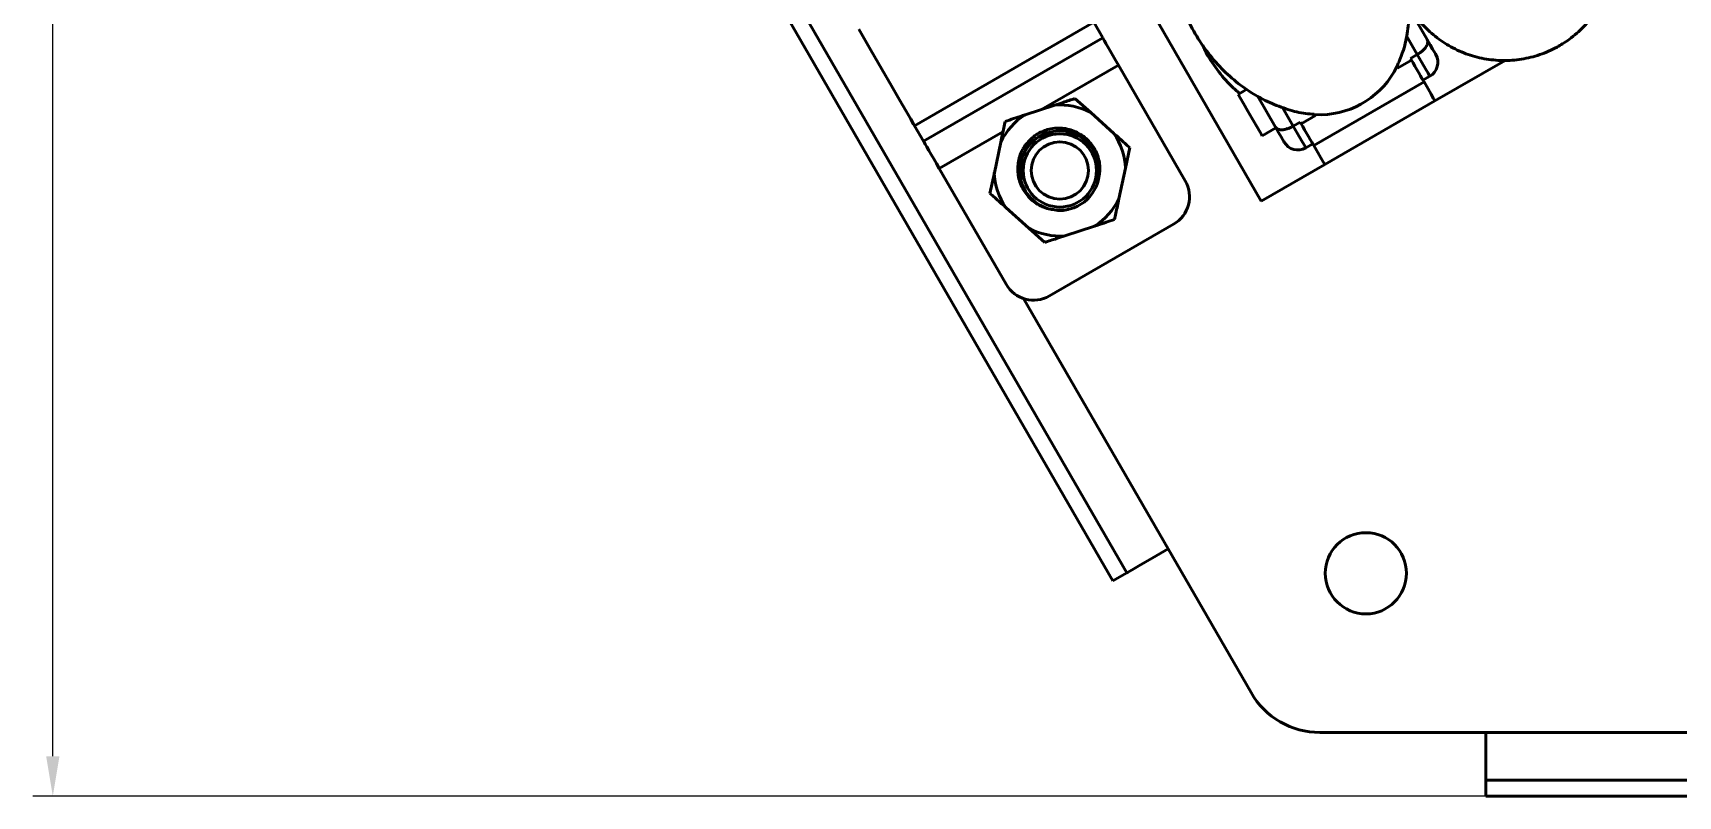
# Model space of a CAD drawing. Header units: millimetres. Extents: x 4430 to 5189, y 950 to 1287.
# Drawn here: x 4431.8 to 4535.2, y 1033.6 to 1081.6 of the extents above; entities that cross this region are included whole.
import ezdxf

# ---------------------------------------------------------------- set-up
doc = ezdxf.new("R2010")
doc.units = ezdxf.units.MM
doc.header["$LTSCALE"] = 0.5
doc.layers.add('BOL', color=7, linetype='Continuous', lineweight=50)
doc.layers.add('DIM', color=5, linetype='Continuous')

msp = doc.modelspace()

# ---------------------------------------------------------------- linework, layer by layer
at = {"layer": 'BOL'}
for p, q in [((4454.69, 1125.067), (4499.69, 1047.125)), ((4455.556, 1125.567), (4500.556, 1047.625)), ((4496.511, 1092.632), (4509.011, 1070.981)), ((4518.301, 1083.089), (4519.431, 1081.133)), ((4484.482, 1080.465), (4483.721, 1081.784)), ((4487.221, 1075.722), (4498.479, 1082.222)), ((4498.479, 1082.222), (4499.042, 1081.248)), ((4485.171, 1079.273), (4484.482, 1080.465)), ((4487.783, 1074.748), (4499.042, 1081.248)), ((4499.082, 1081.179), (4499.042, 1081.248)), ((4499.152, 1081.057), (4499.082, 1081.179)), ((4499.251, 1080.886), (4499.152, 1081.057)), ((4499.375, 1080.671), (4499.251, 1080.886)), ((4499.52, 1080.42), (4499.375, 1080.671)), ((4499.681, 1080.14), (4499.52, 1080.42)), ((4518.815, 1080.2), (4518.143, 1081.364)), ((4519.431, 1081.133), (4519.626, 1080.795)), ((4519.626, 1080.795), (4519.778, 1080.531)), ((4519.778, 1080.531), (4519.887, 1080.343)), ((4495.2, 1076.742), (4500.032, 1079.532)), ((4499.854, 1079.841), (4499.681, 1080.14)), ((4500.032, 1079.532), (4499.854, 1079.841)), ((4504.229, 1072.262), (4500.032, 1079.532)), ((4517.563, 1079.335), (4518.443, 1079.843)), ((4518.815, 1080.2), (4518.382, 1079.95)), ((4518.443, 1079.843), (4518.382, 1079.95)), ((4518.443, 1079.843), (4518.546, 1079.665)), ((4518.546, 1079.665), (4518.661, 1079.466)), ((4518.661, 1079.466), (4518.782, 1079.256)), ((4519.109, 1079.69), (4518.815, 1080.2)), ((4519.337, 1079.296), (4519.109, 1079.69)), ((4519.887, 1080.343), (4519.951, 1080.232)), ((4519.922, 1077.281), (4524.337, 1079.83)), ((4519.951, 1080.232), (4519.972, 1080.196)), ((4485.775, 1078.227), (4485.171, 1079.273)), ((4519.236, 1078.471), (4512.307, 1074.471)), ((4518.782, 1079.256), (4518.902, 1079.049)), ((4518.902, 1079.049), (4519.013, 1078.857)), ((4519.013, 1078.857), (4519.109, 1078.69)), ((4519.109, 1078.69), (4519.185, 1078.559)), ((4519.172, 1078.58), (4519.605, 1078.83)), ((4519.185, 1078.559), (4519.236, 1078.471)), ((4519.487, 1078.035), (4519.236, 1078.471)), ((4519.495, 1079.022), (4519.337, 1079.296)), ((4519.584, 1078.867), (4519.495, 1079.022)), ((4519.605, 1078.83), (4519.584, 1078.867)), ((4486.283, 1077.346), (4485.775, 1078.227)), ((4486.688, 1076.645), (4486.283, 1077.346)), ((4498.289, 1076.544), (4497.301, 1077.43)), ((4508.106, 1078.009), (4507.56, 1077.694)), ((4507.575, 1077.668), (4507.56, 1077.694)), ((4507.688, 1077.472), (4507.575, 1077.668)), ((4507.896, 1077.112), (4507.688, 1077.472)), ((4509.905, 1075.633), (4508.772, 1077.595)), ((4519.682, 1077.697), (4519.487, 1078.035)), ((4519.82, 1077.459), (4519.682, 1077.697)), ((4519.9, 1077.32), (4519.82, 1077.459)), ((4519.922, 1077.281), (4519.9, 1077.32)), ((4486.983, 1076.135), (4486.688, 1076.645)), ((4496.039, 1077.017), (4494.172, 1076.405)), ((4499.752, 1075.232), (4498.289, 1076.544)), ((4508.167, 1076.643), (4507.896, 1077.112)), ((4508.459, 1076.136), (4508.167, 1076.643)), ((4510.343, 1076.874), (4511.021, 1075.7)), ((4511.515, 1075.843), (4512.407, 1076.358)), ((4512.801, 1076.407), (4512.324, 1076.422)), ((4512.994, 1073.281), (4519.922, 1077.281)), ((4487.161, 1075.825), (4486.983, 1076.135)), ((4487.221, 1075.722), (4487.161, 1075.825)), ((4487.221, 1075.722), (4487.783, 1074.748)), ((4488.774, 1073.032), (4492.774, 1075.341)), ((4495.573, 1075.285), (4495.378, 1075.2)), ((4508.729, 1075.668), (4508.459, 1076.136)), ((4508.935, 1075.312), (4508.729, 1075.668)), ((4509.046, 1075.12), (4508.935, 1075.312)), ((4509.06, 1075.096), (4509.926, 1075.596)), ((4510.1, 1075.295), (4509.905, 1075.633)), ((4510.252, 1075.031), (4510.1, 1075.295)), ((4511.021, 1075.7), (4511.454, 1075.95)), ((4511.021, 1075.7), (4511.315, 1075.19)), ((4511.515, 1075.843), (4511.454, 1075.95)), ((4511.618, 1075.665), (4511.515, 1075.843)), ((4511.733, 1075.466), (4511.618, 1075.665)), ((4511.854, 1075.256), (4511.733, 1075.466)), ((4511.974, 1075.049), (4511.854, 1075.256)), ((4487.823, 1074.679), (4487.783, 1074.748)), ((4487.894, 1074.557), (4487.823, 1074.679)), ((4487.992, 1074.386), (4487.894, 1074.557)), ((4488.116, 1074.171), (4487.992, 1074.386)), ((4492.638, 1074.694), (4492.234, 1072.771)), ((4500.467, 1073.048), (4500.74, 1074.347)), ((4509.06, 1075.096), (4509.046, 1075.12)), ((4510.36, 1074.843), (4510.252, 1075.031)), ((4510.425, 1074.732), (4510.36, 1074.843)), ((4510.445, 1074.696), (4510.425, 1074.732)), ((4511.315, 1075.19), (4511.542, 1074.796)), ((4511.542, 1074.796), (4511.701, 1074.522)), ((4511.701, 1074.522), (4511.79, 1074.367)), ((4511.79, 1074.367), (4511.811, 1074.33)), ((4511.811, 1074.33), (4512.244, 1074.58)), ((4512.085, 1074.857), (4511.974, 1075.049)), ((4512.181, 1074.69), (4512.085, 1074.857)), ((4512.257, 1074.559), (4512.181, 1074.69)), ((4512.307, 1074.471), (4512.257, 1074.559)), ((4512.559, 1074.035), (4512.307, 1074.471)), ((4488.261, 1073.92), (4488.116, 1074.171)), ((4488.423, 1073.64), (4488.261, 1073.92)), ((4488.596, 1073.341), (4488.423, 1073.64)), ((4488.774, 1073.032), (4488.596, 1073.341)), ((4509.011, 1070.981), (4512.994, 1073.281)), ((4512.754, 1073.697), (4512.559, 1074.035)), ((4512.892, 1073.459), (4512.754, 1073.697)), ((4512.972, 1073.32), (4512.892, 1073.459)), ((4512.994, 1073.281), (4512.972, 1073.32)), ((4492.971, 1065.762), (4488.774, 1073.032)), ((4492.234, 1072.771), (4491.961, 1071.473)), ((4493.993, 1072.429), (4493.911, 1072.412)), ((4494.097, 1072.45), (4493.993, 1072.429)), ((4500.063, 1071.125), (4500.467, 1073.048)), ((4492.949, 1070.587), (4494.412, 1069.276)), ((4494.412, 1069.276), (4495.4, 1068.39)), ((4495.703, 1065.03), (4503.497, 1069.53)), ((4496.661, 1068.802), (4498.528, 1069.414)), ((4494.066, 1064.867), (4503.154, 1049.125)), ((4502.16, 1048.551), (4501.711, 1048.292)), ((4502.647, 1048.832), (4502.16, 1048.551)), ((4503.154, 1049.125), (4502.647, 1048.832)), ((4503.154, 1049.125), (4508.367, 1040.096)), ((4500.556, 1047.625), (4499.69, 1047.125)), ((4500.606, 1047.654), (4500.556, 1047.625)), ((4500.754, 1047.739), (4500.606, 1047.654)), ((4500.994, 1047.878), (4500.754, 1047.739)), ((4501.317, 1048.064), (4500.994, 1047.878)), ((4501.711, 1048.292), (4501.317, 1048.064)), ((4512.697, 1037.596), (4523.123, 1037.596)), ((4523.123, 1037.596), (4613.123, 1037.596)), ((4523.123, 1037.596), (4523.123, 1034.596)), ((4523.123, 1034.596), (4613.123, 1034.596)), ((4523.123, 1034.596), (4523.123, 1033.596)), ((4523.123, 1033.596), (4613.123, 1033.596))]:
    msp.add_line(p, q, dxfattribs=at)
for centre, radius in [((4496.35, 1072.91), 2.3), ((4496.35, 1072.91), 1.8), ((4515.584, 1047.596), 2.55)]:
    msp.add_circle(centre, radius, dxfattribs=at)
for centre, radius, start, end in [((4512.64, 1081.88), 5.475, 271.68913, 333.4608), ((4519.105, 1079.696), 1, 300, 30), ((4496.35, 1072.91), 4.119, 121.92139, 154.33189), ((4496.35, 1072.91), 4.119, 61.92139, 94.33189), ((4496.323, 1072.904), 2.491, 347.52277, 262.82044), ((4496.35, 1072.91), 4.119, 1.92139, 34.33189), ((4511.311, 1075.196), 1, 210, 300), ((4496.35, 1072.91), 4.119, 181.92139, 214.33189), ((4496.35, 1072.91), 2.5, 262.22268, 352.74971), ((4502.497, 1071.262), 2, 300, 30), ((4496.35, 1072.91), 4.119, 301.92139, 334.33189), ((4496.35, 1072.91), 4.119, 241.92139, 274.33189), ((4494.703, 1066.762), 2, 210, 300), ((4512.697, 1042.596), 5, 210, 270)]:
    msp.add_arc(centre, radius, start, end, dxfattribs=at)
for points, knots in [([(4517.523, 1079.425), (4517.654, 1079.724), (4517.944, 1080.387), (4518.207, 1081.522), (4518.341, 1082.793), (4518.298, 1084.122), (4518.069, 1085.518), (4517.632, 1086.931), (4516.984, 1088.306), (4516.168, 1089.555), (4515.219, 1090.658), (4514.16, 1091.573), (4513.395, 1092.134), (4512.976, 1092.339), (4512.955, 1092.35)], [0, 0, 0, 0, 0.0685736, 0.1520574, 0.2386368, 0.3275465, 0.4181441, 0.5192705, 0.6190957, 0.7169736, 0.8125472, 0.9054164, 0.9952109, 1, 1, 1, 1]), ([(4527.946, 1080.872), (4528.09, 1080.966), (4528.563, 1081.277), (4529.286, 1081.917), (4530.035, 1082.839), (4530.615, 1083.878), (4531.011, 1085.001), (4531.211, 1086.176), (4531.207, 1087.368), (4531.001, 1088.543), (4530.597, 1089.665), (4530.012, 1090.708), (4529.246, 1091.615), (4528.663, 1092.183), (4528.315, 1092.393), (4528.306, 1092.398)], [0, 0, 0, 0, 0.037868, 0.12461128, 0.21152169, 0.29854143, 0.38568405, 0.47295033, 0.56032471, 0.64777975, 0.73528106, 0.82278678, 0.91025609, 0.99763985, 1, 1, 1, 1]), ([(4503.445, 1086.82), (4503.44, 1086.625), (4503.421, 1085.983), (4503.587, 1084.827), (4503.957, 1083.399), (4504.555, 1081.993), (4505.325, 1080.704), (4506.242, 1079.56), (4507.269, 1078.581), (4508.373, 1077.779), (4509.516, 1077.157), (4510.661, 1076.729), (4511.606, 1076.489), (4512.161, 1076.451), (4512.343, 1076.439)], [0, 0, 0, 0, 0.03947044, 0.12972851, 0.23135699, 0.3318326, 0.43044098, 0.52686809, 0.62067897, 0.71152448, 0.79897061, 0.8824813, 0.96140013, 1, 1, 1, 1]), ([(4518.297, 1083.23), (4518.515, 1082.901), (4518.95, 1082.24), (4519.806, 1081.408), (4520.78, 1080.724), (4521.857, 1080.218), (4523.004, 1079.902), (4524.187, 1079.786), (4525.371, 1079.871), (4526.523, 1080.159), (4527.375, 1080.529), (4527.83, 1080.802), (4527.946, 1080.872)], [0, 0, 0, 0, 0.1069908, 0.2144767, 0.3218348, 0.4290403, 0.5360863, 0.6429835, 0.7497603, 0.8564586, 0.9631308, 1, 1, 1, 1]), ([(4505.337, 1080.753), (4505.38, 1080.652), (4505.611, 1080.118), (4506.212, 1079.254), (4506.944, 1078.343), (4507.471, 1077.899), (4507.646, 1077.752)], [0, 0, 0, 0, 0.0859171, 0.4570235, 0.8200989, 1, 1, 1, 1]), ([(4518.815, 1080.2), (4518.883, 1080.242), (4519.018, 1080.326), (4519.204, 1080.484), (4519.386, 1080.691), (4519.489, 1080.928), (4519.468, 1081.069), (4519.431, 1081.132), (4519.431, 1081.133)], [0, 0, 0, 0, 0.1076275, 0.2144192, 0.3827648, 0.6639445, 0.9970183, 1, 1, 1, 1]), ([(4497.301, 1077.43), (4497.054, 1077.349), (4496.638, 1077.213), (4496.213, 1077.073), (4496.039, 1077.017)], [0, 0, 0, 0, 0.5927422, 1, 1, 1, 1]), ([(4494.172, 1076.405), (4494.11, 1076.385), (4493.684, 1076.246), (4493.267, 1076.109), (4492.911, 1075.993)], [0, 0, 0, 0, 0.1459813, 1, 1, 1, 1]), ([(4492.911, 1075.993), (4492.883, 1075.86), (4492.793, 1075.433), (4492.701, 1074.996), (4492.638, 1074.694)], [0, 0, 0, 0, 0.30970099, 1, 1, 1, 1]), ([(4493.909, 1072.54), (4493.885, 1072.8), (4493.834, 1073.372), (4494.165, 1074.202), (4494.79, 1074.954), (4495.399, 1075.185), (4495.724, 1075.308)], [0, 0, 0, 0, 0.21367808, 0.47008106, 0.71718742, 1, 1, 1, 1]), ([(4494.034, 1074.276), (4494.049, 1074.301), (4494.125, 1074.426), (4494.39, 1074.786), (4494.907, 1075.244), (4495.431, 1075.428), (4495.67, 1075.512)], [0, 0, 0, 0, 0.0417446, 0.2090478, 0.639789, 1, 1, 1, 1]), ([(4495.67, 1075.512), (4495.832, 1075.539), (4496.287, 1075.615), (4497.053, 1075.503), (4497.858, 1075.097), (4498.48, 1074.446), (4498.835, 1073.636), (4498.887, 1072.991), (4498.839, 1072.652), (4498.83, 1072.594)], [0, 0, 0, 0, 0.0973017, 0.2730529, 0.448796, 0.624626, 0.796268, 0.9652886, 1, 1, 1, 1]), ([(4500.74, 1074.347), (4500.639, 1074.437), (4500.314, 1074.728), (4499.981, 1075.026), (4499.752, 1075.232)], [0, 0, 0, 0, 0.3096956, 1, 1, 1, 1]), ([(4509.905, 1075.633), (4509.905, 1075.632), (4509.942, 1075.569), (4510.052, 1075.48), (4510.31, 1075.451), (4510.58, 1075.505), (4510.81, 1075.587), (4510.95, 1075.662), (4511.021, 1075.7)], [0, 0, 0, 0, 0.0029823, 0.3360551, 0.6172344, 0.7855813, 0.892374, 1, 1, 1, 1]), ([(4496.012, 1070.433), (4495.85, 1070.458), (4495.409, 1070.526), (4494.748, 1070.865), (4494.143, 1071.48), (4493.762, 1072.272), (4493.665, 1073.154), (4493.815, 1073.837), (4493.99, 1074.187), (4494.034, 1074.276)], [0, 0, 0, 0, 0.0965505, 0.2618154, 0.4269729, 0.5974991, 0.7694099, 0.9412661, 1, 1, 1, 1]), ([(4491.961, 1071.473), (4492.061, 1071.382), (4492.386, 1071.091), (4492.719, 1070.793), (4492.949, 1070.587)], [0, 0, 0, 0, 0.3097008, 1, 1, 1, 1]), ([(4499.79, 1069.827), (4499.817, 1069.959), (4499.907, 1070.386), (4499.999, 1070.823), (4500.063, 1071.125)], [0, 0, 0, 0, 0.30970099, 1, 1, 1, 1]), ([(4495.884, 1070.464), (4495.929, 1070.452), (4496.245, 1070.374), (4496.626, 1070.366), (4496.911, 1070.482), (4496.937, 1070.492)], [0, 0, 0, 0, 0.1319238, 0.9215233, 1, 1, 1, 1]), ([(4498.528, 1069.414), (4498.59, 1069.434), (4499.016, 1069.573), (4499.433, 1069.71), (4499.79, 1069.827)], [0, 0, 0, 0, 0.14598117, 1, 1, 1, 1]), ([(4495.4, 1068.39), (4495.647, 1068.47), (4496.062, 1068.606), (4496.488, 1068.746), (4496.661, 1068.802)], [0, 0, 0, 0, 0.5927422, 1, 1, 1, 1])]:
    msp.add_open_spline(points, degree=3, knots=knots, dxfattribs=at)
at = {"layer": 'DIM'}
for p, q in [((4433.066, 1036.096), (4433.066, 1241.096)), ((4523.123, 1033.596), (4431.816, 1033.596))]:
    msp.add_line(p, q, dxfattribs=at)
msp.add_solid([(4432.649, 1036.096), (4433.482, 1036.096), (4433.066, 1033.596)], dxfattribs=at)

doc.saveas('drawing.dxf')
